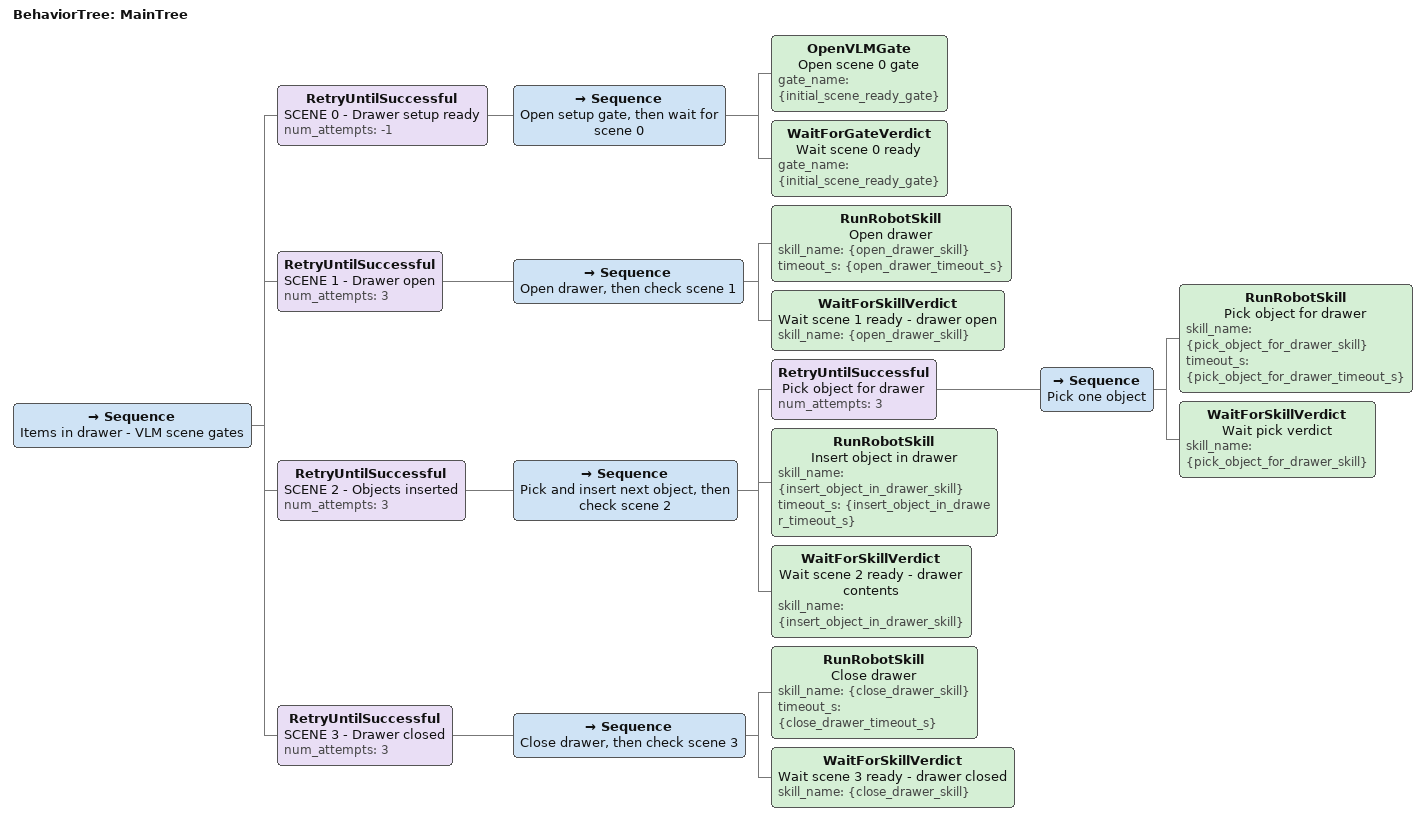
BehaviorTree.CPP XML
<root BTCPP_format="4" main_tree_to_execute="MainTree">
  <BehaviorTree ID="MainTree">
    <Sequence name="Items in drawer - VLM scene gates">
      <RetryUntilSuccessful name="SCENE 0 - Drawer setup ready" num_attempts="-1">
        <Sequence name="Open setup gate, then wait for scene 0">
          <OpenVLMGate name="Open scene 0 gate" gate_name="{initial_scene_ready_gate}"/>
          <WaitForGateVerdict name="Wait scene 0 ready" gate_name="{initial_scene_ready_gate}"/>
        </Sequence>
      </RetryUntilSuccessful>

      <RetryUntilSuccessful name="SCENE 1 - Drawer open" num_attempts="3">
        <Sequence name="Open drawer, then check scene 1">
          <RunRobotSkill
            name="Open drawer"
            skill_name="{open_drawer_skill}"
            timeout_s="{open_drawer_timeout_s}"/>
          <WaitForSkillVerdict
            name="Wait scene 1 ready - drawer open"
            skill_name="{open_drawer_skill}"/>
        </Sequence>
      </RetryUntilSuccessful>

      <RetryUntilSuccessful name="SCENE 2 - Objects inserted" num_attempts="3">
        <Sequence name="Pick and insert next object, then check scene 2">
          <RetryUntilSuccessful name="Pick object for drawer" num_attempts="3">
            <Sequence name="Pick one object">
              <RunRobotSkill
                name="Pick object for drawer"
                skill_name="{pick_object_for_drawer_skill}"
                timeout_s="{pick_object_for_drawer_timeout_s}"/>
              <WaitForSkillVerdict
                name="Wait pick verdict"
                skill_name="{pick_object_for_drawer_skill}"/>
            </Sequence>
          </RetryUntilSuccessful>
          <RunRobotSkill
            name="Insert object in drawer"
            skill_name="{insert_object_in_drawer_skill}"
            timeout_s="{insert_object_in_drawer_timeout_s}"/>
          <WaitForSkillVerdict
            name="Wait scene 2 ready - drawer contents"
            skill_name="{insert_object_in_drawer_skill}"/>
        </Sequence>
      </RetryUntilSuccessful>

      <RetryUntilSuccessful name="SCENE 3 - Drawer closed" num_attempts="3">
        <Sequence name="Close drawer, then check scene 3">
          <RunRobotSkill
            name="Close drawer"
            skill_name="{close_drawer_skill}"
            timeout_s="{close_drawer_timeout_s}"/>
          <WaitForSkillVerdict
            name="Wait scene 3 ready - drawer closed"
            skill_name="{close_drawer_skill}"/>
        </Sequence>
      </RetryUntilSuccessful>
    </Sequence>
  </BehaviorTree>

</root>
